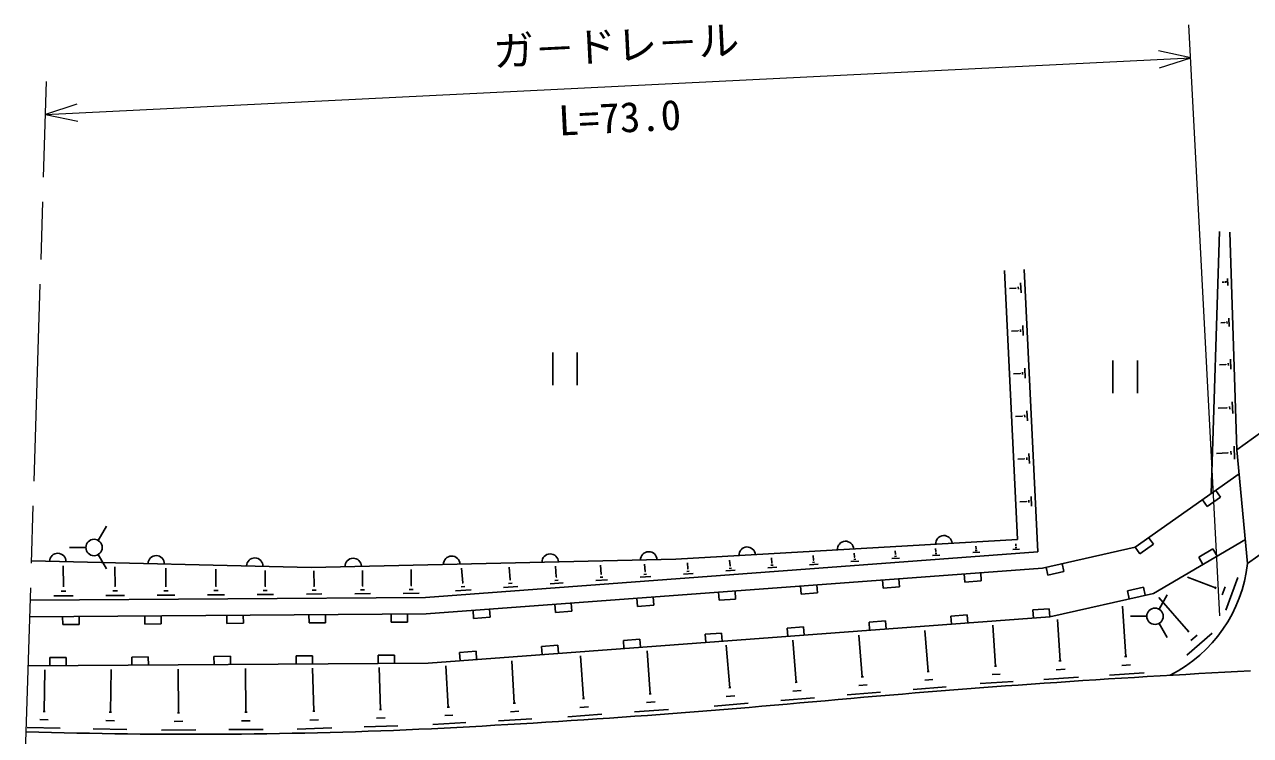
# Model space of a CAD drawing. Units: millimetres, scale not verified. Extents: x 0 to 700000, y -47500 to 447500.
# Drawn here: x 72780 to 147441, y 307535 to 350786 of the extents above; entities that cross this region are included whole.
import ezdxf
from ezdxf.enums import TextEntityAlignment as Align

# ---------------------------------------------------------------- set-up
doc = ezdxf.new("R2010")
doc.units = ezdxf.units.MM
doc.header["$LTSCALE"] = 1000
doc.linetypes.add('CHAIN', pattern=[18.5, 12, -1.5, 3.5, -1.5])
doc.layers.add('作業ﾚｲﾔ1', color=7, linetype='Continuous', lineweight=25)
doc.styles.add('@ＭＳ ゴシック', font='')
doc.styles.add('ＭＳ ゴシック', font='')
doc.styles.get('@ＭＳ ゴシック').set_extended_font_data('@MS Gothic')
doc.styles.get('ＭＳ ゴシック').set_extended_font_data('MS Gothic')

msp = doc.modelspace()

# ---------------------------------------------------------------- linework, layer by layer
at = {"layer": '作業ﾚｲﾔ1', "lineweight": 13}
for p, q in [((145578, 314810), (143694, 350761)), ((74064, 345320), (143799, 348764)), ((143799, 348764), (141844, 349185)), ((141895, 348151), (143799, 348764)), ((75968, 345932), (74064, 345320)), ((74064, 345320), (76020, 344898))]:
    msp.add_line(p, q, dxfattribs=at)
at = {"layer": '作業ﾚｲﾔ1', "linetype": 'CHAIN', "lineweight": 13}
msp.add_line((72780, 304514), (74127, 347319), dxfattribs=at)
at = {"layer": '作業ﾚｲﾔ1'}
for p, q in [((145556, 338200), (145052, 322250)), ((146616, 324921), (146175, 338148)), ((132451, 335814), (133259, 319457)), ((133650, 335873), (134498, 318703)), ((146053, 334912), (146036, 335337)), ((133154, 334752), (132755, 334732)), ((133155, 334733), (133153, 334771)), ((133308, 334684), (133300, 334834)), ((133469, 334467), (133439, 335066)), ((145831, 335116), (145708, 335111)), ((145832, 335103), (145831, 335130)), ((145940, 335067), (145936, 335174)), ((133597, 331870), (133567, 332469)), ((145884, 332655), (145630, 332645)), ((145884, 332639), (145883, 332671)), ((146015, 332596), (146010, 332725)), ((146151, 332408), (146131, 332923)), ((133283, 332155), (132883, 332135)), ((133284, 332136), (133282, 332174)), ((133436, 332088), (133429, 332237)), ((104946, 330842), (104946, 328842)), ((106446, 330842), (106446, 328842)), ((139065, 330351), (139065, 328351)), ((140565, 330351), (140565, 328351)), ((145938, 330105), (145549, 330090)), ((145939, 330086), (145937, 330124)), ((146093, 330035), (146087, 330187)), ((146253, 329813), (146230, 330420)), ((133411, 329558), (133011, 329538)), ((133412, 329539), (133410, 329577)), ((133564, 329491), (133557, 329641)), ((133725, 329273), (133696, 329873)), ((146359, 327125), (146332, 327827)), ((133693, 326894), (133685, 327044)), ((133854, 326677), (133824, 327276)), ((145994, 327462), (145465, 327442)), ((145995, 327440), (145994, 327484)), ((146173, 327382), (146167, 327557)), ((133539, 326961), (133140, 326942)), ((133540, 326943), (133538, 326980)), ((146616, 324921), (149439, 326958)), ((146257, 324632), (146249, 324832)), ((146469, 324339), (146438, 325141)), ((147266, 317990), (146616, 324921)), ((133667, 324365), (133268, 324345)), ((133668, 324346), (133666, 324383)), ((133821, 324297), (133814, 324447)), ((133982, 324080), (133952, 324679)), ((146053, 324724), (145378, 324698)), ((146054, 324699), (146052, 324749)), ((140422, 318998), (146755, 323447)), ((133949, 321700), (133942, 321850)), ((134110, 321483), (134081, 322082)), ((144513, 321872), (144801, 321463)), ((144801, 321463), (145619, 322038)), ((145619, 322038), (145332, 322447)), ((133796, 321768), (133396, 321748)), ((133797, 321749), (133795, 321786)), ((77264, 319402), (77764, 320268)), ((141528, 319164), (141240, 319573)), ((147266, 317990), (150088, 320027)), ((76514, 318969), (75514, 318969)), ((133259, 319457), (112441, 318252)), ((128282, 318725), (128268, 318918)), ((130715, 318896), (130743, 318898)), ((130729, 318897), (130717, 319060)), ((132959, 318839), (133383, 318871)), ((133110, 318957), (133216, 318965)), ((133142, 319066), (133169, 319068)), ((133155, 319067), (133146, 319200)), ((140422, 318998), (134772, 317720)), ((140422, 318998), (140710, 318589)), ((140710, 318589), (141528, 319164)), ((147128, 319464), (141541, 316175)), ((145151, 318880), (144289, 318373)), ((145404, 318449), (145151, 318880)), ((90240, 317757), (73209, 318154)), ((77264, 318536), (77764, 317670)), ((112441, 318252), (90240, 317757)), ((97200, 315937), (134498, 318703)), ((115747, 317847), (115722, 318192)), ((118295, 318026), (118272, 318339)), ((120767, 318067), (120897, 318077)), ((120822, 318203), (120801, 318486)), ((120806, 318202), (120839, 318204)), ((123096, 318108), (123599, 318145)), ((123275, 318248), (123401, 318257)), ((123329, 318378), (123310, 318631)), ((123313, 318377), (123345, 318380)), ((125592, 318293), (126075, 318329)), ((125764, 318427), (125885, 318436)), ((125816, 318553), (125799, 318775)), ((125801, 318552), (125831, 318554)), ((128068, 318477), (128531, 318511)), ((128233, 318605), (128349, 318614)), ((128268, 318724), (128297, 318727)), ((130523, 318659), (130967, 318692)), ((130681, 318782), (130792, 318790)), ((144289, 318373), (144543, 317942)), ((75151, 316614), (75142, 317859)), ((78294, 316613), (78285, 317786)), ((81388, 316611), (81380, 317714)), ((84435, 316610), (84428, 317643)), ((87437, 316609), (87430, 317573)), ((90415, 316612), (90408, 317541)), ((93366, 316633), (93359, 317562)), ((96328, 316666), (96321, 317628)), ((97241, 314938), (134772, 317720)), ((99467, 316828), (99402, 317712)), ((102353, 317004), (102295, 317776)), ((105164, 317175), (105115, 317839)), ((107904, 317342), (107863, 317900)), ((107882, 317340), (107927, 317344)), ((110505, 317337), (110667, 317349)), ((110574, 317505), (110540, 317960)), ((110554, 317503), (110594, 317506)), ((112908, 317353), (113494, 317396)), ((113117, 317515), (113263, 317526)), ((113179, 317667), (113151, 318043)), ((113161, 317666), (113197, 317669)), ((115486, 317544), (116051, 317586)), ((115687, 317701), (115829, 317711)), ((115730, 317846), (115765, 317849)), ((118043, 317733), (118587, 317774)), ((118237, 317885), (118373, 317895)), ((118278, 318025), (118312, 318027)), ((120580, 317922), (121104, 317960)), ((130012, 317367), (130049, 316869)), ((131046, 316943), (131009, 317441)), ((134993, 317770), (135103, 317283)), ((135103, 317283), (136079, 317503)), ((136079, 317503), (135968, 317991)), ((75115, 316614), (75188, 316614)), ((78258, 316612), (78329, 316613)), ((81354, 316611), (81422, 316612)), ((84403, 316610), (84468, 316610)), ((87406, 316609), (87467, 316609)), ((90385, 316612), (90444, 316612)), ((93336, 316633), (93396, 316633)), ((96298, 316666), (96359, 316666)), ((99368, 316584), (99602, 316602)), ((99438, 316826), (99497, 316830)), ((101954, 316540), (102816, 316604)), ((102261, 316780), (102477, 316796)), ((102326, 317002), (102380, 317006)), ((104799, 316751), (105588, 316810)), ((105080, 316971), (105278, 316985)), ((105140, 317173), (105189, 317177)), ((107572, 316957), (108289, 317010)), ((107828, 317156), (108007, 317170)), ((110275, 317157), (110922, 317205)), ((120039, 316628), (120076, 316129)), ((121073, 316203), (121036, 316702)), ((125025, 316998), (125062, 316499)), ((125062, 316499), (126060, 316573)), ((126060, 316573), (126023, 317072)), ((130049, 316869), (131046, 316943)), ((145310, 316516), (143597, 317160)), ((145286, 316453), (145333, 316578)), ((145713, 316080), (145900, 316577)), ((145930, 315147), (146678, 317136)), ((73134, 315762), (97200, 315937)), ((74568, 316022), (75743, 316031)), ((75007, 316319), (75300, 316321)), ((77734, 316045), (78861, 316053)), ((78155, 316330), (78436, 316332)), ((80852, 316068), (81931, 316076)), ((81255, 316341), (81525, 316343)), ((83923, 316090), (84955, 316098)), ((84308, 316351), (84566, 316353)), ((86947, 316112), (87933, 316120)), ((87315, 316362), (87562, 316363)), ((89944, 316134), (90892, 316141)), ((90298, 316374), (90535, 316376)), ((92896, 316156), (93843, 316163)), ((93249, 316395), (93486, 316397)), ((95847, 316177), (96817, 316185)), ((96209, 316423), (96451, 316424)), ((99033, 316324), (99971, 316393)), ((110066, 315889), (110103, 315390)), ((111101, 315464), (111064, 315963)), ((115053, 316258), (115090, 315760)), ((115090, 315760), (116087, 315834)), ((116087, 315834), (116050, 316332)), ((120076, 316129), (121073, 316203)), ((141541, 316175), (135216, 314745)), ((140927, 316549), (139951, 316328)), ((139951, 316328), (140062, 315841)), ((141037, 316061), (140927, 316549)), ((143665, 313864), (141858, 315935)), ((141876, 315218), (142376, 316084)), ((100094, 315149), (100131, 314651)), ((101128, 314724), (101091, 315223)), ((105080, 315519), (105117, 315020)), ((105117, 315020), (106114, 315094)), ((106114, 315094), (106077, 315593)), ((110103, 315390), (111101, 315464)), ((135179, 315244), (134182, 315170)), ((134182, 315170), (134219, 314671)), ((135216, 314745), (135179, 315244)), ((139840, 312338), (139638, 315409)), ((73102, 314761), (97241, 314938)), ((75102, 314776), (75106, 314276)), ((76106, 314283), (76102, 314783)), ((80102, 314812), (80106, 314312)), ((81106, 314320), (81102, 314820)), ((85102, 314849), (85106, 314349)), ((85106, 314349), (86106, 314356)), ((86106, 314356), (86102, 314856)), ((90102, 314885), (90105, 314385)), ((90105, 314385), (91105, 314393)), ((91105, 314393), (91102, 314893)), ((95102, 314922), (95105, 314422)), ((95105, 314422), (96105, 314429)), ((96105, 314429), (96102, 314929)), ((135216, 314745), (97363, 311938)), ((100131, 314651), (101128, 314724)), ((125207, 314504), (124210, 314430)), ((124210, 314430), (124247, 313932)), ((125244, 314006), (125207, 314504)), ((130193, 314874), (129196, 314800)), ((129196, 314800), (129233, 314301)), ((130230, 314375), (130193, 314874)), ((135844, 312075), (135679, 314583)), ((141126, 314785), (140126, 314785)), ((141876, 314352), (142376, 313486)), ((75106, 314276), (76106, 314283)), ((80106, 314312), (81106, 314320)), ((115234, 313765), (114237, 313691)), ((114237, 313691), (114274, 313192)), ((115271, 313266), (115234, 313765)), ((120221, 314135), (119223, 314061)), ((119223, 314061), (119260, 313562)), ((120258, 313636), (120221, 314135)), ((123802, 311097), (123590, 313632)), ((127810, 311423), (127601, 313930)), ((131917, 311751), (131753, 314254)), ((143566, 312413), (145115, 313765)), ((143617, 313821), (143713, 313906)), ((143809, 313307), (144197, 313645)), ((105262, 313025), (104264, 312952)), ((104264, 312952), (104301, 312453)), ((105299, 312527), (105262, 313025)), ((110248, 313395), (109251, 313321)), ((109251, 313321), (109288, 312823)), ((110285, 312897), (110248, 313395)), ((115728, 310441), (115511, 313033)), ((119775, 310770), (119560, 313334)), ((75317, 312277), (74317, 312270)), ((74317, 312270), (74321, 311770)), ((75321, 311777), (75317, 312277)), ((80317, 312314), (79317, 312307)), ((79317, 312307), (79321, 311807)), ((80321, 311814), (80317, 312314)), ((85317, 312350), (84317, 312343)), ((84317, 312343), (84321, 311843)), ((85321, 311850), (85317, 312350)), ((90317, 312387), (89317, 312380)), ((89317, 312380), (89321, 311880)), ((90321, 311887), (90317, 312387)), ((95317, 312423), (94317, 312416)), ((94317, 312416), (94320, 311916)), ((95320, 311923), (95317, 312423)), ((100275, 312656), (99278, 312582)), ((99278, 312582), (99315, 312083)), ((100312, 312157), (100275, 312656)), ((106824, 309778), (106638, 312375)), ((110885, 310072), (110698, 312677)), ((139773, 312333), (139906, 312342)), ((97363, 311938), (73008, 311761)), ((73969, 308993), (74016, 311518)), ((78008, 308944), (78056, 311547)), ((82159, 308920), (82139, 311577)), ((86263, 308950), (86244, 311607)), ((90401, 309009), (90313, 311637)), ((94464, 309117), (94379, 311667)), ((98590, 309255), (98445, 311768)), ((102607, 309503), (102460, 312066)), ((127748, 311417), (127873, 311428)), ((131855, 311747), (131980, 311755)), ((135613, 311526), (136145, 311561)), ((135778, 312070), (135911, 312079)), ((138847, 311205), (140973, 311345)), ((139609, 311789), (140141, 311824)), ((119711, 310764), (119839, 310775)), ((123591, 310569), (124098, 310611)), ((123739, 311092), (123865, 311102)), ((127601, 310899), (128104, 310941)), ((130985, 310687), (132981, 310819)), ((131701, 311235), (132200, 311268)), ((134851, 310942), (136977, 311082)), ((110820, 310067), (110950, 310076)), ((115513, 309903), (116030, 309946)), ((115664, 310436), (115793, 310446)), ((119561, 310236), (120073, 310279)), ((122872, 309998), (124901, 310167)), ((126890, 310334), (128899, 310502)), ((94400, 309115), (94528, 309119)), ((98527, 309251), (98652, 309258)), ((102544, 309499), (102671, 309506)), ((106603, 309244), (107119, 309281)), ((106760, 309773), (106889, 309783)), ((109926, 308964), (111993, 309112)), ((110664, 309536), (111181, 309574)), ((114781, 309321), (116848, 309494)), ((118836, 309660), (120884, 309831)), ((73710, 308497), (74210, 308488)), ((73907, 308994), (74032, 308991)), ((77742, 308435), (78255, 308426)), ((77944, 308945), (78072, 308942)), ((81899, 308392), (82426, 308396)), ((82093, 308920), (82224, 308921)), ((86004, 308422), (86530, 308426)), ((86198, 308950), (86329, 308951)), ((90155, 308474), (90681, 308491)), ((90335, 309006), (90466, 309011)), ((94225, 308596), (94737, 308613)), ((98369, 308741), (98868, 308770)), ((101651, 308429), (103681, 308546)), ((102383, 308981), (102890, 309010)), ((105867, 308673), (107929, 308821)), ((72951, 308011), (74951, 307974)), ((76963, 307937), (79015, 307899)), ((81114, 307860), (83219, 307875)), ((85219, 307890), (87323, 307905)), ((89384, 307922), (91487, 307992)), ((93473, 308058), (95523, 308126)), ((97648, 308199), (99646, 308314))]:
    msp.add_line(p, q, dxfattribs=at)
for centre in [(77014, 318969), (141626, 314785)]:
    msp.add_circle(centre, 500, dxfattribs=at)
for centre, radius, start, end in [((128767, 319197), 500, 3.31228, 183.31228), ((116787, 318504), 500, 3.31228, 183.31228), ((122777, 318850), 500, 3.31228, 183.31228), ((74804, 318117), 500, 358.66572, 178.66572), ((80802, 317977), 500, 358.66572, 178.66572), ((86800, 317837), 500, 358.66572, 178.66572), ((92799, 317814), 500, 1.2774, 181.2774), ((98797, 317948), 500, 1.2774, 181.2774), ((104796, 318082), 500, 1.2774, 181.2774), ((110794, 318216), 500, 1.2774, 181.2774), ((138599, 318973), 8723, 296.96612, 353.52837), ((179729, -336711), 648975, 92.85183, 95.07501), ((68018, 893093), 585894, 272.88984, 275.31806), ((82893, 625707), 318102, 268.19652, 272.64198)]:
    msp.add_arc(centre, radius, start, end, dxfattribs=at)

# ---------------------------------------------------------------- texts
at = {"layer": '作業ﾚｲﾔ1', "style": 'ＭＳ ゴシック'}
msp.add_text('ガ－ドレ－ル', height=1833, rotation=2.827, dxfattribs=at).set_placement((108882, 348041), align=Align.BOTTOM_CENTER)
at = {"layer": '作業ﾚｲﾔ1', "style": '@ＭＳ ゴシック'}
msp.add_text('L=73.0', height=1833, rotation=2.827, dxfattribs=at).set_placement((108981, 346043), align=Align.TOP_CENTER)

doc.saveas('drawing.dxf')
